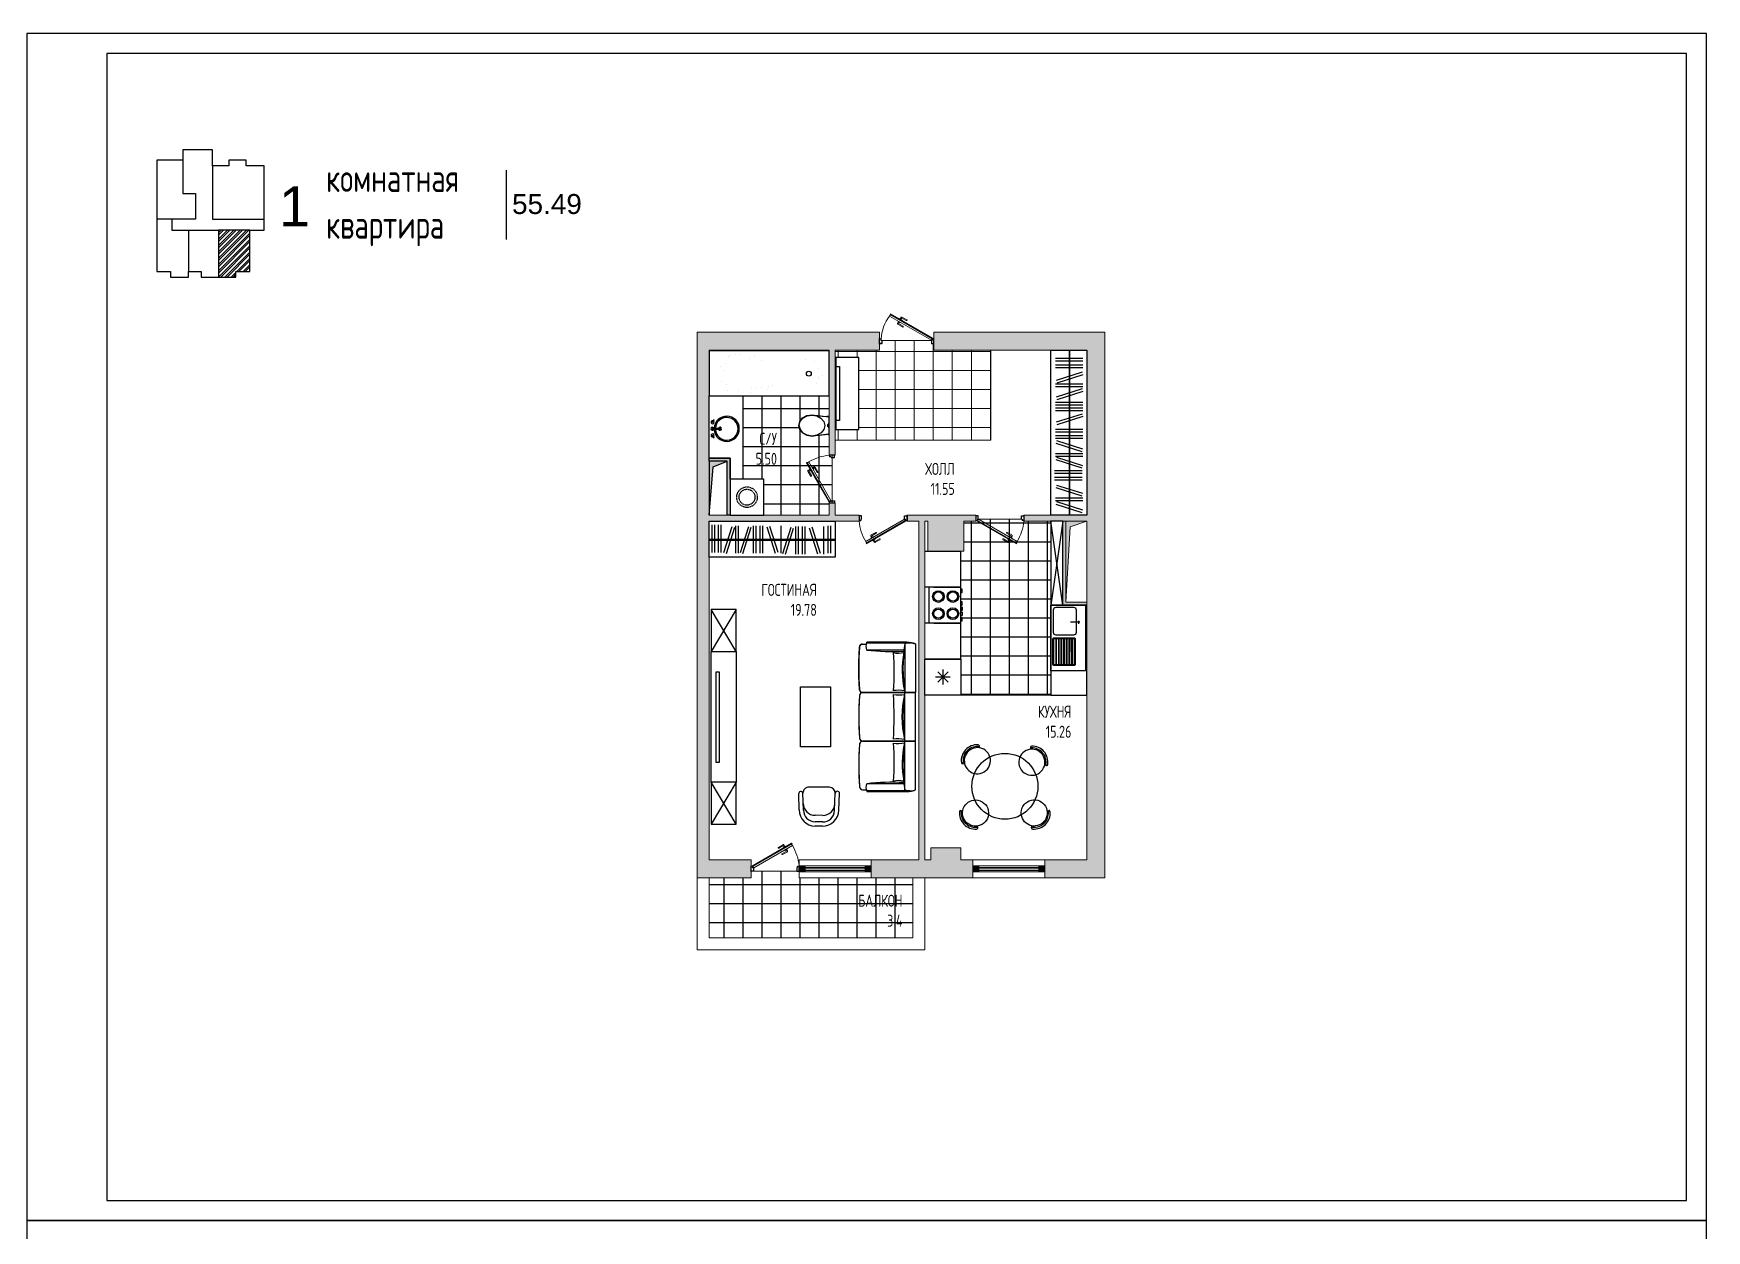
# Model space of a CAD drawing. Header units: millimetres. Extents: x -7516 to 14738, y -3327 to 3625.
# Drawn here: x 4862.6 to 5281.5, y 3325.3 to 3624.8 of the extents above; entities that cross this region are included whole.
import ezdxf

# ---------------------------------------------------------------- set-up
doc = ezdxf.new("R2010")
doc.units = ezdxf.units.MM
doc.header["$LTSCALE"] = 1.5
doc.linetypes.add('ACAD_ISO02W100', pattern=[15, 12, -3])
for name, color, linetype, lineweight in [('КАНАЛ', 38, 'Continuous', 30), ('новый план', 6, 'Continuous', 30), ('ОКОННЫЕ ПРОЕМЫ', 20, 'Continuous', 30), ('ОКОШКИ', 130, 'Continuous', 30), ('СТЕНЫ', 30, 'Continuous', 30)]:
    doc.layers.add(name, color=color, linetype=linetype, lineweight=lineweight)
for name, color, linetype in [('кафель', 9, 'Continuous'), ('МЕБЕЛЬ ОСНОВ', 7, 'Continuous'), ('Основные тонкие', 7, 'Continuous')]:
    doc.layers.add(name, color=color, linetype=linetype)
doc.styles.add('ARIAL', font='arial.ttf')
doc.styles.add('style1', font='txt.shx', dxfattribs={"width": 0.7, "height": 2.5})
doc.styles.add('СГЕНЕРИР_СТИЛЬ_1', font='txt.shx', dxfattribs={"width": 0.7})
pattern_1 = [(90, (-2808.3183, -1712.57), (-4.7625, 0), []), (180, (-2808.3183, -1712.57), (-3e-16, -4.7625), [])]

# ---------------------------------------------------------------- blocks, each defined once
blk = doc.blocks.new('дв.внутренние')
at = {"color": 7}
for p, q in [((3645.72, 2613.18), (3645.72, 2612.68)), ((3645.92, 2613.13), (3645.72, 2613.13)), ((3645.72, 2613.13), (3645.72, 2612.72)), ((3645.72, 2612.72), (3645.87, 2612.72)), ((3645.87, 2612.85), (3645.92, 2612.85)), ((3645.87, 2612.85), (3645.87, 2612.72)), ((3645.92, 2612.85), (3645.92, 2613.13)), ((3649.52, 2612.85), (3649.52, 2613.13)), ((3649.52, 2613.13), (3649.72, 2613.13)), ((3649.57, 2612.85), (3649.52, 2612.85)), ((3649.58, 2612.85), (3649.58, 2612.72)), ((3649.72, 2612.72), (3649.58, 2612.72)), ((3649.72, 2613.18), (3649.72, 2612.68)), ((3649.72, 2613.13), (3649.72, 2612.72))]:
    blk.add_line(p, q, dxfattribs=at)
at = {"color": 7, "lineweight": 9}
for p, q in [((3645.83, 2612.67), (3645.87, 2612.72)), ((3645.83, 2612.67), (3649.1, 2610.78)), ((3645.87, 2612.72), (3645.94, 2612.83)), ((3645.87, 2612.72), (3649.13, 2610.84)), ((3645.94, 2612.83), (3649.16, 2610.97)), ((3648.37, 2610.91), (3647.98, 2611.13)), ((3648.4, 2610.98), (3648.02, 2611.2)), ((3648.67, 2611.45), (3648.29, 2611.67)), ((3648.72, 2611.52), (3648.33, 2611.74)), ((3648.37, 2611.17), (3648.38, 2611.19)), ((3648.62, 2611.03), (3648.37, 2611.17)), ((3648.47, 2611.1), (3648.4, 2610.98)), ((3648.54, 2611.07), (3648.47, 2610.94)), ((3648.48, 2611.37), (3648.49, 2611.39)), ((3648.49, 2611.39), (3648.75, 2611.24)), ((3648.6, 2611.33), (3648.67, 2611.45)), ((3648.63, 2611.05), (3648.62, 2611.03)), ((3648.67, 2611.29), (3648.75, 2611.42)), ((3648.67, 2611.29), (3648.71, 2611.35)), ((3648.75, 2611.24), (3648.73, 2611.22)), ((3649.1, 2610.86), (3649.16, 2610.97)), ((3649.13, 2610.84), (3649.1, 2610.78))]:
    blk.add_line(p, q, dxfattribs=at)
at = {"color": 7}
blk.add_circle((3645.9, 2612.8), 0.0212, dxfattribs=at)
at = {"color": 7, "lineweight": 9}
blk.add_arc((3645.75, 2613.04), 3.99, 328.7313, 354.6558, dxfattribs=at)
for centre, major_axis, start_param, end_param in [((3648, 2611.17), (-0.0102, 0.0381), 5.497787, 8.63938), ((3648.31, 2611.7), (-0.0102, 0.0381), 5.497787, 8.63938), ((3648.4, 2610.97), (-0.0192, 0.0715), 2.356194, 3.926991), ((3648.68, 2611.45), (-0.0715, -0.0192), 2.356194, 3.926991)]:
    blk.add_ellipse(centre, major_axis=major_axis, ratio=1, start_param=start_param, end_param=end_param, dxfattribs=at)
blk = doc.blocks.new('двери наружные')
at = {"color": 0}
for p, q in [((3657.41, 2612.77), (3657.91, 2612.77)), ((3657.46, 2612.57), (3657.46, 2612.77)), ((3657.46, 2612.77), (3657.86, 2612.77)), ((3657.73, 2612.57), (3657.46, 2612.57)), ((3657.73, 2612.62), (3657.86, 2612.62)), ((3657.86, 2612.77), (3657.86, 2612.62)), ((3657.41, 2608.22), (3657.91, 2608.22)), ((3657.73, 2608.42), (3657.46, 2608.42)), ((3657.46, 2608.42), (3657.46, 2608.22)), ((3657.46, 2608.22), (3657.86, 2608.22)), ((3657.73, 2608.37), (3657.86, 2608.37)), ((3657.86, 2608.22), (3657.86, 2608.37))]:
    blk.add_line(p, q, dxfattribs=at)
at = {"color": 0, "lineweight": 9}
for p, q in [((3657.73, 2612.62), (3657.73, 2612.57)), ((3657.75, 2608.44), (3659.76, 2611.92)), ((3657.92, 2608.33), (3659.96, 2611.86)), ((3659.07, 2611.22), (3658.85, 2610.84)), ((3659.13, 2611.18), (3658.92, 2610.8)), ((3659.26, 2611.11), (3659.13, 2611.18)), ((3659.3, 2611.18), (3659.17, 2611.25)), ((3659.19, 2611), (3659.34, 2611.25)), ((3659.22, 2610.98), (3659.19, 2611)), ((3659.3, 2611.18), (3659.24, 2611.21)), ((3659.34, 2611.25), (3659.36, 2611.24)), ((3659.6, 2610.91), (3659.38, 2610.53)), ((3659.41, 2610.87), (3659.39, 2610.88)), ((3659.56, 2611.12), (3659.41, 2610.87)), ((3659.68, 2610.87), (3659.45, 2610.49)), ((3659.48, 2610.98), (3659.6, 2610.91)), ((3659.52, 2611.05), (3659.65, 2610.97)), ((3659.54, 2611.14), (3659.56, 2611.12)), ((3659.88, 2611.86), (3659.76, 2611.92)), ((3657.73, 2608.37), (3657.73, 2608.42)), ((3657.86, 2608.37), (3657.75, 2608.44)), ((3657.92, 2608.33), (3657.86, 2608.37))]:
    blk.add_line(p, q, dxfattribs=at)
at = {"color": 0, "lineweight": 0}
for p, q in [((3657.86, 2608.37), (3659.9, 2611.89)), ((3659.9, 2611.89), (3659.96, 2611.86))]:
    blk.add_line(p, q, dxfattribs=at)
at = {"color": 0}
blk.add_circle((3657.78, 2608.39), 0.0212, dxfattribs=at)
at = {"color": 0, "lineweight": 0}
blk.add_arc((3657.74, 2609.36), 3.26, 51.7107, 87.8927, dxfattribs=at)
at = {"color": 0, "lineweight": 9}
for centre, major_axis, start_param, end_param in [((3658.88, 2610.82), (-0.0381, -0.0102), 5.497787, 8.63938), ((3659.13, 2611.19), (0.0192, -0.0715), 2.356194, 3.926991), ((3659.61, 2610.91), (-0.0715, -0.0192), 2.356194, 3.926991), ((3659.42, 2610.51), (-0.0381, -0.0102), 5.497787, 8.63938)]:
    blk.add_ellipse(centre, major_axis=major_axis, ratio=1, start_param=start_param, end_param=end_param, dxfattribs=at)
blk = doc.blocks.new('рпр')
at = {"layer": 'МЕБЕЛЬ ОСНОВ', "color": 7}
for p, q in [((4888.2, 2984.98), (4888.06, 2984.13)), ((4888.27, 2984.94), (4888.13, 2984.13)), ((4888.37, 2986.87), (4888.15, 2984.66)), ((4888.24, 2985.04), (4888.2, 2984.98)), ((4888.41, 2986.97), (4888.22, 2985.01)), ((4888.65, 2985.63), (4888.27, 2984.94)), ((4888.28, 2985.08), (4888.46, 2986.92)), ((4888.36, 2986.84), (4888.37, 2986.92)), ((4888.37, 2986.92), (4888.41, 2986.97)), ((4888.41, 2986.97), (4888.4, 2986.81)), ((4888.41, 2986.97), (4889.54, 2986.97)), ((4888.41, 2986.97), (4889.54, 2986.97)), ((4888.46, 2986.92), (4888.41, 2986.97)), ((4889.22, 2986.08), (4888.65, 2985.63)), ((4889.88, 2986.24), (4889.22, 2986.08)), ((4889.54, 2986.97), (4890.22, 2986.97)), ((4889.6, 2986.82), (4889.54, 2986.97)), ((4890.16, 2986.82), (4889.6, 2986.82)), ((4889.7, 2986.77), (4889.87, 2986.77)), ((4889.79, 2986.7), (4889.7, 2986.77)), ((4889.87, 2986.77), (4889.73, 2986.77)), ((4889.73, 2986.77), (4890.06, 2986.77)), ((4889.96, 2986.7), (4889.79, 2986.7)), ((4890.55, 2986.07), (4889.88, 2986.24)), ((4890.06, 2986.77), (4889.96, 2986.7)), ((4890.22, 2986.97), (4890.16, 2986.82)), ((4890.22, 2986.97), (4891.33, 2986.97)), ((4891.11, 2985.61), (4890.55, 2986.07)), ((4891.48, 2984.92), (4891.11, 2985.61)), ((4891.33, 2986.97), (4891.28, 2986.92)), ((4891.28, 2986.92), (4891.47, 2985.08)), ((4891.33, 2986.97), (4891.37, 2986.92)), ((4891.37, 2986.57), (4891.33, 2986.97)), ((4891.37, 2986.92), (4891.4, 2986.62)), ((4891.4, 2986.62), (4891.37, 2986.57)), ((4891.37, 2986.57), (4891.37, 2986.57)), ((4891.61, 2984.11), (4891.48, 2984.92)), ((4891.55, 2984.95), (4891.51, 2985.03)), ((4891.68, 2984.11), (4891.55, 2984.95)), ((4888.06, 2984.13), (4888.19, 2983.29)), ((4888.13, 2984.13), (4888.26, 2983.32)), ((4888.19, 2983.29), (4888.58, 2982.57)), ((4888.26, 2983.32), (4888.63, 2982.63)), ((4888.58, 2982.57), (4889.17, 2982.09)), ((4888.63, 2982.63), (4889.19, 2982.17)), ((4889.19, 2982.17), (4889.86, 2982)), ((4889.86, 2982), (4890.53, 2982.16)), ((4890.53, 2982.16), (4891.09, 2982.61)), ((4890.55, 2982.08), (4891.14, 2982.55)), ((4891.09, 2982.61), (4891.48, 2983.3)), ((4891.14, 2982.55), (4891.54, 2983.26)), ((4891.48, 2983.3), (4891.61, 2984.11)), ((4891.54, 2983.26), (4891.68, 2984.11)), ((4889.17, 2982.09), (4889.86, 2981.92)), ((4889.86, 2981.92), (4890.55, 2982.08))]:
    blk.add_line(p, q, dxfattribs=at)
at = {"layer": 'МЕБЕЛЬ ОСНОВ', "color": 7, "ltscale": 1.5}
blk.add_lwpolyline([(4891.51, 2985.03), (4891.37, 2986.57)], dxfattribs=at)
blk = doc.blocks.new('ММ07 950х2490')
for p, q in [((-1222, 827), (-1220, 857)), ((-1220, 857), (-1205, 923)), ((-1214, 131), (-1214, 864)), ((-1214, 851), (-1214, 131)), ((-1205, 923), (-1196, 948)), ((-1196, 948), (-384, 948)), ((-1196, 948), (-384, 948)), ((-384, 948), (-384, 124)), ((-384, 124), (-384, 948)), ((426, 948), (-384, 948)), ((426, 948), (-384, 948)), ((-384, 948), (-384, 124)), ((-384, 124), (-384, 948)), ((1238, 948), (426, 948)), ((1238, 948), (426, 948)), ((426, 948), (426, 124)), ((426, 62), (426, 948)), ((426, 60), (426, 948)), ((426, 124), (426, 948)), ((1246, 923), (1238, 948)), ((1262, 857), (1246, 923)), ((1256, 131), (1256, 864)), ((1256, 851), (1256, 131)), ((1264, 827), (1262, 857)), ((-1224, 131), (-1222, 827)), ((-1224, 802), (-1224, 131)), ((-1196, 768), (-384, 768)), ((-1094, 753), (-1094, 131)), ((426, 768), (-384, 768)), ((1238, 768), (426, 768)), ((1136, 753), (1136, 131)), ((1266, 131), (1264, 827)), ((1266, 802), (1266, 131)), ((-1214, 131), (-1224, 131)), ((-1214, 131), (-1224, 131)), ((-1194, 124), (-1214, 131)), ((-1190, 42), (-1194, 124)), ((-1194, 62), (-1194, 124)), ((-1185, 33), (-1190, 42)), ((-1163, 15), (-1185, 33)), ((-1144, 12), (-1163, 15)), ((-884, 0), (-1144, 12)), ((-653, 0), (-884, 0)), ((-431, 12), (-653, 0)), ((-399, 26), (-431, 12)), ((-388, 42), (-399, 26)), ((-384, 62), (-388, 42)), ((-384, 124), (-384, 62)), ((-384, 62), (-384, 124)), ((-384, 124), (-384, 62)), ((-384, 62), (-384, 124)), ((-384, 62), (-380, 42)), ((-380, 42), (-369, 26)), ((-369, 26), (-338, 12)), ((-338, 12), (-115, 0)), ((-115, 0), (115, 0)), ((115, 0), (376, 12)), ((376, 12), (395, 15)), ((395, 15), (417, 33)), ((417, 33), (422, 42)), ((422, 42), (426, 60)), ((426, 124), (426, 62)), ((426, 62), (426, 124)), ((426, 62), (430, 42)), ((430, 42), (441, 26)), ((441, 26), (472, 12)), ((472, 12), (695, 0)), ((695, 0), (925, 0)), ((925, 0), (1186, 12)), ((1186, 12), (1205, 15)), ((1205, 15), (1227, 33)), ((1227, 33), (1232, 42)), ((1232, 42), (1236, 124)), ((1236, 124), (1256, 131)), ((1236, 62), (1236, 124)), ((1256, 131), (1266, 131)), ((1256, 131), (1266, 131))]:
    blk.add_line(p, q)
for centre, radius, start, end in [((-818, 799), 406, 158.5632, 179.5809), ((-982, 857), 233, 157.205, 202.718), ((860, 799), 406, 0.4193, 21.4364), ((1023, 857), 233, 337.2846, 22.7952), ((-789, 3321), 2586, 260.9423, 279.0128), ((-5041, 566), 3971, 353.706, 2.6744), ((-767, 2387), 1663, 260.0645, 282.2775), ((-1421, 657), 379, 347.7285, 14.0418), ((-734, -2911), 3502, 84.7961, 95.2043), ((144, 660), 567, 169.5898, 188.4269), ((21, 3321), 2586, 260.987, 279.0128), ((21, 2446), 1726, 257.4143, 282.5849), ((-913, 660), 567, 351.5741, 10.4095), ((21, -4516), 5106, 85.8125, 94.1879), ((954, 660), 567, 169.5897, 188.426), ((831, 3321), 2586, 260.9872, 279.0577), ((808, 2387), 1663, 257.7227, 279.9353), ((-103, 660), 567, 351.5743, 10.4103), ((775, -2911), 3502, 84.7959, 95.2043), ((1463, 657), 379, 165.9569, 192.2717), ((5082, 566), 3971, 177.3257, 186.294), ((-1154, 270), 152, 246.7807, 293.2228), ((-1144, 62), 50, 180.0001, 270.0116), ((-789, 4867), 4868, 265.8169, 274.1833), ((-434, 62), 50, 270.0001, 0.0001), ((-334, 62), 50, 180.0001, 270.0116), ((21, 4867), 4868, 265.817, 274.1833), ((376, 62), 50, 270.0001, 0.0116), ((476, 62), 50, 180.0001, 269.9886), ((831, 4867), 4868, 265.8171, 274.1833), ((1196, 270), 152, 246.7807, 293.2194), ((1186, 62), 50, 270.0001, 0.0116)]:
    blk.add_arc(centre, radius, start, end)
blk = doc.blocks.new('нгг')
for p, q in [((5062.88, 3638.96), (5064.08, 3638.96)), ((5060.18, 3636.26), (5060.06, 3633.46)), ((5060.88, 3636.34), (5060.78, 3633.46)), ((5062.84, 3637.16), (5064.11, 3637.16)), ((5062.88, 3638.26), (5064.08, 3638.26)), ((5066.07, 3636.34), (5066.18, 3633.46)), ((5066.78, 3636.26), (5066.89, 3633.63)), ((5061.78, 3632.46), (5065.18, 3632.46))]:
    blk.add_line(p, q)
for centre, radius, start, end in [((5062.88, 3636.26), 2.7, 90, 180), ((5064.08, 3636.26), 2.7, 0, 90), ((5062.84, 3635.16), 2, 90, 177.9546), ((5062.88, 3636.26), 2, 90, 177.9546), ((5064.08, 3636.26), 2, 2.0454, 90), ((5064.11, 3635.16), 2, 2.0454, 90), ((5060.42, 3633.47), 0.36, 180.9704, 359.4139), ((5061.78, 3633.46), 1, 180, 270), ((5065.18, 3633.46), 1, 270, 0), ((5066.53, 3633.58), 0.367, 198.1122, 8.28)]:
    blk.add_arc(centre, radius, start, end)

msp = doc.modelspace()

# ---------------------------------------------------------------- hatches: boundary and pattern name
at = {"layer": 'КАНАЛ', "ltscale": 1.5, "true_color": 0x939598}
h = msp.add_hatch(color=252, dxfattribs=at)
h.dxf.hatch_style = 1
h.paths.add_polyline_path([(5121.07, 3502.76), (5120.32, 3502.76), (5120.32, 3481.76), (5126.32, 3481.76), (5126.32, 3482.51), (5121.07, 3482.51)])
at = {"layer": 'КАНАЛ', "ltscale": 1.5, "true_color": 0x000000}
h = msp.add_hatch(color=18, dxfattribs=at)
h.dxf.hatch_style = 1
h.paths.add_polyline_path([(5126.32, 3502.76), (5121.07, 3502.76), (5121.07, 3482.51), (5122.16, 3501.33)])
at = {"layer": 'кафель', "lineweight": 0, "ltscale": 1.5, "true_color": 0x939598}
h = msp.add_hatch(dxfattribs=at)
h.set_pattern_fill('ANSI37', color=252, scale=1.5, angle=45)
h.set_pattern_definition(pattern_1)
h.paths.add_polyline_path([(5075.02, 3547.99), (5075.02, 3547.16), (5074.42, 3547.16), (5074.42, 3545.51), (5063.32, 3545.51), (5063.32, 3523.01), (5102.32, 3523.01), (5102.32, 3545.51), (5088.07, 3545.51), (5088.07, 3547.16), (5087.47, 3547.16), (5087.47, 3547.98)])
h.paths.add_polyline_path([(5069.24, 3525.68), (5063.54, 3525.68), (5063.54, 3543.68), (5069.24, 3543.68)], flags=16)
h.paths.add_polyline_path([(5064.39, 3541.49), (5064.39, 3527.98), (5063.54, 3527.98), (5063.54, 3541.49)], flags=0)
at = {"layer": 'МЕБЕЛЬ ОСНОВ', "ltscale": 1.5, "true_color": 0x636466}
h = msp.add_hatch(dxfattribs=at)
h.set_pattern_fill('ANSI32', color=251, scale=0.117607)
h.set_pattern_definition([(45, (-331.7204, 43.5722), (-0.79210748, 0.79210748), []), (45, (-331.1924, 43.5722), (-0.79210748, 0.79210748), [])])
h.paths.add_polyline_path([(4916.84, 3575.58), (4908.94, 3575.58), (4908.94, 3563.82), (4913.31, 3563.82), (4913.31, 3565.23), (4916.84, 3565.23)])
at = {"layer": 'МЕБЕЛЬ ОСНОВ', "ltscale": 1.5, "true_color": 0x939598}
h = msp.add_hatch(dxfattribs=at)
h.set_pattern_fill('ANSI37', color=252, scale=1.5, angle=45)
h.set_pattern_definition(pattern_1)
h.paths.add_polyline_path([(5054.24, 3526.66), (5054.49, 3527.7), (5055.2, 3528.59), (5056.26, 3529.18), (5057.53, 3529.4), (5058.79, 3529.2), (5058.91, 3529.13), (5061.22, 3528.92), (5061.29, 3528.98), (5061.82, 3528.92), (5061.82, 3534.11), (5040.22, 3534.11), (5040.22, 3513.26), (5045.47, 3513.26), (5045.47, 3504.26), (5061.82, 3504.26), (5061.82, 3507.26), (5062.57, 3507.26), (5062.57, 3519.26), (5061.82, 3519.26), (5061.82, 3524.43), (5061.75, 3524.43), (5061.75, 3524.43), (5061.65, 3524.42), (5058.36, 3524.09), (5057.57, 3523.96), (5056.3, 3524.16), (5055.23, 3524.74), (5054.5, 3525.62)])
h = msp.add_hatch(color=252, dxfattribs=at)
h.dxf.hatch_style = 1
h.paths.add_polyline_path([(5037.07, 3518.51), (5031.82, 3518.51), (5031.82, 3517.76), (5036.32, 3517.76), (5036.32, 3504.26), (5037.07, 3504.26)])
at = {"layer": 'МЕБЕЛЬ ОСНОВ', "ltscale": 1.5, "true_color": 0x6b6d70}
h = msp.add_hatch(color=251, dxfattribs=at)
h.dxf.hatch_style = 1
h.paths.add_polyline_path([(5036.32, 3517.76), (5031.82, 3517.76), (5031.82, 3504.26), (5032.78, 3516.32)])
at = {"layer": 'МЕБЕЛЬ ОСНОВ', "ltscale": 1.5, "true_color": 0x939598}
h = msp.add_hatch(dxfattribs=at)
h.set_pattern_fill('ANSI37', color=252, scale=1.5, angle=45)
h.set_pattern_definition(pattern_1)
h.paths.add_polyline_path([(5117.32, 3502.76), (5110.57, 3502.76), (5110.57, 3502.91), (5110.13, 3502.91), (5110.13, 3503.29), (5098.57, 3503.29), (5098.57, 3502.76), (5095.57, 3502.76), (5095.57, 3495.26), (5094.82, 3495.26), (5094.82, 3485.73), (5095.15, 3485.73), (5095.15, 3484.88), (5094.82, 3484.88), (5094.82, 3482.58), (5095.15, 3482.58), (5095.15, 3481.73), (5094.82, 3481.73), (5094.82, 3481.28), (5095.15, 3481.28), (5095.15, 3480.43), (5094.82, 3480.43), (5094.82, 3479.97), (5095.15, 3479.97), (5095.15, 3479.12), (5094.82, 3479.12), (5094.82, 3478.67), (5095.15, 3478.67), (5095.15, 3477.82), (5094.82, 3477.82), (5094.82, 3468.26), (5094.82, 3459.26), (5117.32, 3459.26), (5117.32, 3481.76)])
h = msp.add_hatch(dxfattribs=at)
h.set_pattern_fill('ANSI37', color=252, scale=1.5, angle=45)
h.set_pattern_definition(pattern_1)
h.paths.add_polyline_path([(5042.32, 3415.16), (5042.32, 3413.51), (5031.82, 3413.51), (5031.82, 3398.52), (5082.82, 3398.52), (5082.82, 3413.51), (5054.32, 3413.51), (5054.32, 3415.16)])
at = {"layer": 'МЕБЕЛЬ ОСНОВ', "ltscale": 1.5, "true_color": 0x636466}
h = msp.add_hatch(color=251, dxfattribs=at)
h.dxf.hatch_style = 1
h.paths.add_polyline_path([(5055.82, 3416.51), (5054.32, 3416.51), (5054.32, 3415.01), (5055.82, 3415.01)])
h = msp.add_hatch(color=251, dxfattribs=at)
h.dxf.hatch_style = 1
h.paths.add_polyline_path([(5072.32, 3416.51), (5070.82, 3416.51), (5070.82, 3415.01), (5072.32, 3415.01)])
h = msp.add_hatch(color=251, dxfattribs=at)
h.dxf.hatch_style = 1
h.paths.add_polyline_path([(5099.32, 3416.51), (5097.82, 3416.51), (5097.82, 3415.01), (5099.32, 3415.01)])
h = msp.add_hatch(color=251, dxfattribs=at)
h.dxf.hatch_style = 1
h.paths.add_polyline_path([(5115.82, 3416.51), (5114.32, 3416.51), (5114.32, 3415.01), (5115.82, 3415.01)])
at = {"layer": 'ОКОННЫЕ ПРОЕМЫ', "lineweight": 20, "ltscale": 1.5, "true_color": 0x939598}
h = msp.add_hatch(color=252, dxfattribs=at)
h.dxf.hatch_style = 1
h.paths.add_polyline_path([(5130.82, 3550.01), (5088.07, 3550.01), (5088.07, 3545.51), (5126.32, 3545.51), (5126.32, 3504.26), (5110.57, 3504.26), (5110.57, 3504.11), (5110.57, 3502.76), (5126.32, 3502.76), (5126.32, 3418.01), (5115.82, 3418.01), (5115.82, 3413.51), (5130.82, 3413.51)])
h.paths.add_polyline_path([(5094.82, 3421.01), (5087.32, 3421.01), (5087.32, 3418.01), (5085.82, 3418.01), (5085.82, 3502.76), (5086.57, 3502.76), (5086.57, 3495.26), (5095.57, 3495.26), (5095.57, 3502.76), (5098.57, 3502.76), (5098.57, 3504.26), (5081.32, 3504.26), (5081.32, 3502.76), (5084.32, 3502.76), (5084.32, 3418.01), (5072.32, 3418.01), (5072.32, 3413.51), (5097.82, 3413.51), (5097.82, 3418.01), (5094.82, 3418.01)])
h.paths.add_polyline_path([(5042.32, 3418.01), (5031.82, 3418.01), (5031.82, 3502.76), (5069.32, 3502.76), (5069.32, 3504.26), (5063.32, 3504.26), (5063.32, 3507.26), (5061.82, 3507.26), (5061.82, 3504.26), (5031.82, 3504.26), (5031.82, 3545.51), (5061.82, 3545.51), (5061.82, 3519.26), (5063.32, 3519.26), (5063.32, 3545.51), (5074.42, 3545.51), (5074.42, 3550.01), (5028.82, 3550.01), (5028.82, 3413.51), (5031.82, 3413.51), (5042.32, 3413.51)])

# ---------------------------------------------------------------- linework, layer by layer
for p, q in [((5125.33, 3543.46), (5118.48, 3543.46)), ((5121.92, 3545.51), (5121.92, 3504.26)), ((5122.12, 3504.26), (5122.12, 3545.51)), ((5125.33, 3542.79), (5118.48, 3542.79)), ((5125.33, 3541.82), (5118.48, 3541.82)), ((5125.33, 3541.16), (5118.48, 3541.16)), ((5125.17, 3540), (5118.64, 3537.92)), ((5125.37, 3539.37), (5118.84, 3537.28)), ((5125.33, 3537.02), (5118.48, 3537.02)), ((5125.33, 3536.36), (5118.48, 3536.36)), ((5125.17, 3535.86), (5118.64, 3533.78)), ((5125.37, 3535.23), (5118.84, 3533.14)), ((5125.33, 3532.46), (5118.48, 3532.46)), ((5125.33, 3531.8), (5118.48, 3531.8)), ((5125.33, 3531.04), (5118.48, 3531.04)), ((5125.33, 3530.38), (5118.48, 3530.38)), ((5125.17, 3529.57), (5118.64, 3527.49)), ((5125.37, 3528.94), (5118.84, 3526.86)), ((5125.33, 3525.72), (5118.48, 3525.72)), ((5125.33, 3525.06), (5118.48, 3525.06)), ((5125.33, 3524.09), (5118.48, 3524.09)), ((5125.33, 3523.42), (5118.48, 3523.42)), ((5125.37, 3520.77), (5118.84, 3522.86)), ((5125.33, 3519.64), (5118.48, 3519.64)), ((5125.33, 3518.98), (5118.48, 3518.98)), ((5125.17, 3520.14), (5118.64, 3522.22)), ((5125.37, 3516.63), (5118.84, 3518.72)), ((5125.14, 3515.35), (5118.29, 3515.35)), ((5125.14, 3514.68), (5118.29, 3514.68)), ((5125.17, 3516), (5118.64, 3518.08)), ((5125.14, 3513.71), (5118.29, 3513.71)), ((5125.14, 3513.05), (5118.29, 3513.05)), ((5125.17, 3509), (5118.64, 3511.09)), ((5125.37, 3509.64), (5118.84, 3511.72)), ((5125.33, 3508.51), (5118.48, 3508.51)), ((5125.33, 3507.84), (5118.48, 3507.84)), ((5125.17, 3504.87), (5118.64, 3506.95)), ((5125.37, 3505.5), (5118.84, 3507.58)), ((5032.53, 3494.95), (5032.53, 3501.8)), ((5033.19, 3494.95), (5033.19, 3501.8)), ((5034.17, 3494.95), (5034.17, 3501.8)), ((5034.83, 3494.95), (5034.83, 3501.8)), ((5038.46, 3494.75), (5038.46, 3501.61)), ((5039.12, 3494.75), (5039.12, 3501.61)), ((5042.91, 3494.75), (5042.91, 3501.61)), ((5043.57, 3494.75), (5043.57, 3501.61)), ((5044.54, 3494.75), (5044.54, 3501.61)), ((5045.21, 3494.75), (5045.21, 3501.61)), ((5049.86, 3494.75), (5049.86, 3501.61)), ((5061.63, 3494.75), (5061.63, 3501.61)), ((5062.29, 3494.75), (5062.29, 3501.61)), ((5063.32, 3498.16), (5031.82, 3498.16)), ((5031.82, 3497.97), (5063.32, 3497.97)), ((5035.48, 3494.91), (5037.57, 3501.44)), ((5036.12, 3494.71), (5038.2, 3501.24)), ((5039.62, 3494.91), (5041.7, 3501.44)), ((5040.25, 3494.71), (5042.34, 3501.24)), ((5048.42, 3494.71), (5046.34, 3501.24)), ((5049.05, 3494.91), (5046.97, 3501.44)), ((5050.23, 3494.7), (5052.32, 3501.23)), ((5050.87, 3494.5), (5052.95, 3501.03)), ((5053.52, 3494.54), (5053.52, 3501.4)), ((5054.18, 3494.54), (5054.18, 3501.4)), ((5055.15, 3494.54), (5055.15, 3501.4)), ((5055.82, 3494.54), (5055.82, 3501.4)), ((5059.03, 3494.5), (5056.95, 3501.03)), ((5059.67, 3494.7), (5057.58, 3501.23)), ((5060.47, 3494.54), (5060.47, 3501.4)), ((5092.17, 3463.76), (5088.47, 3463.76)), ((5091.63, 3462.45), (5089.01, 3465.07)), ((5089.01, 3462.45), (5091.63, 3465.07)), ((5090.32, 3465.61), (5090.32, 3461.91)), ((5098.92, 3446.38), (5098.88, 3446.02)), ((5099.41, 3446.63), (5099.33, 3446.05)), ((5112.22, 3446.23), (5112.26, 3445.72)), ((5112.68, 3446.03), (5112.71, 3445.73)), ((5095.21, 3442.06), (5095.72, 3442.15)), ((5095.36, 3442.54), (5095.66, 3442.6)), ((5116.34, 3441.58), (5115.76, 3441.72)), ((5116.13, 3442.09), (5115.78, 3442.17)), ((5094.73, 3430.4), (5095.23, 3430.32)), ((5116.98, 3430.33), (5116.4, 3430.24)), ((5094.89, 3429.93), (5095.19, 3429.87)), ((5098.53, 3426.16), (5098.48, 3426.52)), ((5099.02, 3425.92), (5098.94, 3426.5)), ((5112.52, 3426), (5112.6, 3426.51)), ((5113, 3426.17), (5113.05, 3426.46)), ((5116.73, 3429.84), (5116.38, 3429.78))]:
    msp.add_line(p, q)
at = {"ltscale": 0.6}
for p, q in [((5124.56, 3477.45), (5122.27, 3477.45)), ((5124.25, 3477.83), (5124.25, 3477.08))]:
    msp.add_line(p, q, dxfattribs=at)
at = {"color": 252, "lineweight": 0, "true_color": 0x939598}
for p, q in [((5054.32, 3416.51), (5072.32, 3416.51)), ((5054.32, 3415.01), (5072.32, 3415.01)), ((5055.82, 3416.14), (5070.82, 3416.14)), ((5055.82, 3415.76), (5070.82, 3415.76)), ((5055.82, 3415.39), (5070.82, 3415.39)), ((5097.82, 3416.51), (5115.82, 3416.51)), ((5097.82, 3415.01), (5115.82, 3415.01)), ((5099.32, 3416.14), (5114.32, 3416.14)), ((5099.32, 3415.76), (5114.32, 3415.76)), ((5099.32, 3415.39), (5114.32, 3415.39))]:
    msp.add_line(p, q, dxfattribs=at)
at = {"color": 18, "true_color": 0x000000}
for points in [[(4860.98, 3327.78), (5281.48, 3327.78), (5281.48, 3624.78), (4860.98, 3624.78)], [(4860.98, 3030.78), (5281.48, 3030.78), (5281.48, 3327.78), (4860.98, 3327.78)]]:
    msp.add_lwpolyline(points, close=True, dxfattribs=at)
for points in [[(5126.32, 3545.51), (5126.32, 3504.26), (5117.32, 3504.26), (5117.32, 3545.51)], [(5063.32, 3493.76), (5031.82, 3493.76), (5031.82, 3502.76), (5063.32, 3502.76)], [(5095.15, 3481.28), (5095.15, 3480.43), (5094.82, 3480.43), (5095.15, 3480.43), (5095.15, 3481.28), (5094.82, 3481.28)], [(5126.02, 3481.76), (5126.02, 3465.3), (5117.32, 3465.3), (5117.32, 3481.76)], [(5117.32, 3459.26), (5126.32, 3459.26), (5126.32, 3481.76), (5117.32, 3481.76)], [(5094.82, 3468.26), (5094.82, 3459.26), (5085.82, 3459.26), (5085.82, 3468.26)]]:
    msp.add_lwpolyline(points, close=True)
for points in [[(5094.82, 3484.88), (5095.15, 3484.88), (5095.15, 3485.73), (5094.82, 3485.73)], [(5094.82, 3481.73), (5095.15, 3481.73), (5095.15, 3482.58), (5094.82, 3482.58)], [(5088.08, 3477.26), (5094.82, 3477.26), (5086.76, 3477.26)], [(5094.82, 3479.97), (5095.15, 3479.97), (5095.15, 3479.12), (5094.82, 3479.12)], [(5094.82, 3477.82), (5095.15, 3477.82), (5095.15, 3478.67), (5094.82, 3478.67)]]:
    msp.add_lwpolyline(points)
for points in [[(5123.1, 3481.13), (5118.58, 3481.13, 0.414214), (5117.93, 3480.48), (5117.93, 3474.98, 0.414214), (5118.58, 3474.33), (5123.1, 3474.33, 0.414214), (5123.75, 3474.98)], [(5123.75, 3474.98), (5123.75, 3480.48, 0.414214), (5123.1, 3481.13)], [(5118.99, 3473.41, -0.341936), (5119.21, 3473.12), (5119.21, 3470.1), (5119.21, 3467.09, -0.341936), (5118.99, 3466.8, -0.341936), (5118.76, 3467.09), (5118.76, 3470.1)], [(5118.76, 3470.1), (5118.76, 3473.12, -0.341936), (5118.99, 3473.41)], [(5120.31, 3473.41, -0.341936), (5120.53, 3473.12), (5120.53, 3470.1), (5120.53, 3467.09, -0.341936), (5120.31, 3466.8, -0.341936), (5120.08, 3467.09), (5120.08, 3470.1)], [(5120.08, 3470.1), (5120.08, 3473.12, -0.341936), (5120.31, 3473.41)], [(5122.51, 3470.1), (5122.51, 3467.09, -0.341936), (5122.29, 3466.8, -0.341936), (5122.06, 3467.09), (5122.06, 3470.1), (5122.06, 3473.12, -0.341936), (5122.29, 3473.41)], [(5122.51, 3470.1), (5122.51, 3473.12, 0.341936), (5122.29, 3473.41)], [(5102.22, 3442.77, 2.852439), (5099.62, 3439.61, 0.350569), (5102.22, 3442.77)], [(5112.2, 3439.19, 2.852439), (5109.33, 3442.1, 0.350569), (5112.2, 3439.19)], [(5101.75, 3429.84, -2.852439), (5099.08, 3432.94, -0.350569), (5101.75, 3429.84)], [(5113.03, 3433.03, -2.852439), (5109.95, 3430.34, -0.350569), (5113.03, 3433.03)]]:
    msp.add_lwpolyline(points, format="xyb")
for points in [[(5123.12, 3473.6, -0.414214), (5123.42, 3473.3), (5123.42, 3466.91, -0.414214), (5123.12, 3466.61), (5118.16, 3466.61, -0.414214), (5117.86, 3466.91), (5117.86, 3473.3, -0.414214), (5118.16, 3473.6)], [(5118.55, 3467.09, -0.341936), (5118.33, 3466.8, -0.341936), (5118.1, 3467.09), (5118.1, 3470.1), (5118.1, 3473.12, -0.341936), (5118.33, 3473.41, -0.341936), (5118.55, 3473.12), (5118.55, 3470.1)], [(5119.87, 3467.09, -0.341936), (5119.65, 3466.8, -0.341936), (5119.42, 3467.09), (5119.42, 3470.1), (5119.42, 3473.12, -0.341936), (5119.65, 3473.41, -0.341936), (5119.87, 3473.12), (5119.87, 3470.1)], [(5121.19, 3467.09, -0.341936), (5120.97, 3466.8, -0.341936), (5120.74, 3467.09), (5120.74, 3470.1), (5120.74, 3473.12, -0.341936), (5120.97, 3473.41, -0.341936), (5121.19, 3473.12), (5121.19, 3470.1)], [(5121.63, 3473.41, -0.341936), (5121.85, 3473.12), (5121.85, 3470.1), (5121.85, 3467.09, -0.341936), (5121.63, 3466.8, -0.341936), (5121.4, 3467.09), (5121.4, 3470.1), (5121.4, 3473.12, -0.341936)], [(5123.17, 3467.09, -0.341936), (5122.95, 3466.8, -0.341936), (5122.73, 3467.09), (5122.73, 3470.1), (5122.73, 3473.12, -0.341936), (5122.95, 3473.41, -0.341936), (5123.17, 3473.12), (5123.17, 3470.1)]]:
    msp.add_lwpolyline(points, format="xyb", close=True)
at = {"color": 252, "lineweight": 0, "true_color": 0x939598}
for points in [[(5055.82, 3415.01), (5054.32, 3415.01), (5054.32, 3416.51), (5055.82, 3416.51)], [(5072.32, 3415.01), (5070.82, 3415.01), (5070.82, 3416.51), (5072.32, 3416.51)], [(5099.32, 3415.01), (5097.82, 3415.01), (5097.82, 3416.51), (5099.32, 3416.51)], [(5115.82, 3415.01), (5114.32, 3415.01), (5114.32, 3416.51), (5115.82, 3416.51)]]:
    msp.add_lwpolyline(points, close=True, dxfattribs=at)
for centre, radius in [((5089.18, 3483.91), 1.46), ((5089.18, 3483.91), 1.16), ((5092.81, 3483.91), 1.46), ((5092.81, 3483.91), 1.16), ((5089.18, 3479.62), 1.46), ((5089.18, 3479.62), 1.16), ((5092.81, 3479.62), 1.46), ((5092.81, 3479.62), 1.16), ((5105.84, 3436.42), 8.25)]:
    msp.add_circle(centre, radius)
for centre, radius, start, end in [((5098.92, 3442.8), 4.02, 87.4263, 186.8806), ((5098.92, 3442.8), 3.57, 87.247, 187.0599), ((5099.11, 3446.67), 0.3, 267.247, 352.8053), ((5098.95, 3446.23), 0.613, 41.2726, 75.0976), ((5112.51, 3446.18), 0.3, 90.9501, 171.0472), ((5112.5, 3446.33), 0.3, 200.095, 271.1294), ((5112.58, 3442.46), 4.02, 351.4959, 90.9501), ((5112.58, 3442.46), 3.57, 351.3166, 91.1294), ((5095.23, 3442.36), 0.3, 186.8806, 266.9777), ((5095.08, 3442.33), 0.3, 296.0254, 7.0599), ((5116.41, 3441.88), 0.3, 171.3166, 256.8749), ((5115.98, 3442.08), 0.613, 305.3422, 339.1672), ((5094.75, 3430.1), 0.3, 94.2503, 174.3474), ((5094.6, 3430.13), 0.3, 354.1681, 65.2026), ((5117.02, 3430.03), 0.3, 98.8564, 184.4147), ((5116.59, 3429.86), 0.613, 16.5641, 50.3891), ((5098.46, 3429.74), 4.02, 174.3474, 273.8017), ((5098.46, 3429.74), 3.57, 174.1681, 273.981), ((5098.73, 3425.87), 0.3, 8.4227, 93.981), ((5112.8, 3425.88), 0.3, 84.6018, 155.6363), ((5113.16, 3429.74), 4.02, 264.7811, 4.2354), ((5113.16, 3429.74), 3.57, 264.6018, 4.4147), ((5098.55, 3426.31), 0.613, 286.1304, 319.9554), ((5112.82, 3426.03), 0.3, 184.684, 264.7811)]:
    msp.add_arc(centre, radius, start, end)
at = {"layer": 'КАНАЛ', "color": 252, "lineweight": 20, "ltscale": 1.5, "true_color": 0x939598}
msp.add_lwpolyline([(5121.07, 3502.76), (5120.32, 3502.76), (5120.32, 3481.76), (5126.32, 3481.76), (5126.32, 3482.51), (5121.07, 3482.51), (5121.07, 3502.76)], dxfattribs=at)
at = {"layer": 'КАНАЛ', "color": 18, "lineweight": 20, "ltscale": 1.5, "true_color": 0x000000}
msp.add_lwpolyline([(5126.32, 3502.76), (5121.07, 3502.76), (5121.07, 3482.51), (5122.16, 3501.33), (5126.32, 3502.76)], dxfattribs=at)
at = {"layer": 'кафель', "color": 252, "lineweight": 0, "ltscale": 1.5, "true_color": 0x939598}
for points in [[(5087.47, 3547.98), (5075.02, 3547.99), (5075.02, 3547.16), (5074.42, 3547.16), (5074.42, 3545.51), (5063.32, 3545.51), (5063.32, 3523.01), (5102.32, 3523.01), (5102.32, 3545.51), (5088.07, 3545.51), (5088.07, 3547.16), (5087.47, 3547.16), (5087.47, 3547.98)], [(5109.97, 3503.29), (5099.17, 3503.29), (5099.02, 3503.29), (5099.02, 3502.91), (5098.57, 3502.91), (5098.57, 3502.76), (5095.57, 3502.76), (5095.57, 3495.26), (5085.82, 3495.26), (5085.82, 3459.26), (5126.32, 3459.26), (5126.32, 3481.76), (5120.32, 3481.76), (5120.32, 3502.76), (5110.57, 3502.76), (5110.57, 3502.91), (5110.13, 3502.91), (5110.13, 3503.29), (5109.97, 3503.29)]]:
    msp.add_lwpolyline(points, dxfattribs=at)
at = {"layer": 'кафель', "color": 252, "lineweight": 20, "ltscale": 1.5, "true_color": 0x939598}
for points in [[(5062.57, 3507.26), (5062.57, 3519.26), (5061.82, 3519.26), (5061.82, 3545.51), (5031.82, 3545.51), (5031.82, 3504.26), (5061.82, 3504.26), (5061.82, 3507.26), (5062.57, 3507.26)], [(5031.82, 3413.51), (5031.82, 3398.52), (5082.82, 3398.52), (5082.82, 3413.51), (5054.32, 3413.51), (5054.32, 3415.16), (5042.32, 3415.16), (5042.32, 3413.51), (5031.82, 3413.51)]]:
    msp.add_lwpolyline(points, dxfattribs=at)
at = {"layer": 'МЕБЕЛЬ ОСНОВ', "ltscale": 1.5}
for points in [[(4893.49, 3593.1), (4893.49, 3565.23), (4896.96, 3565.23), (4896.96, 3563.82), (4901.43, 3563.82), (4901.43, 3565.23), (4904.61, 3565.23), (4904.61, 3563.82), (4913.31, 3563.82), (4913.31, 3565.23), (4916.84, 3565.23), (4916.84, 3575.58), (4920.37, 3575.58), (4920.37, 3591.69), (4915.9, 3591.69), (4915.9, 3593.1), (4911.55, 3593.1), (4911.55, 3591.69), (4907.43, 3591.69), (4907.43, 3595.69), (4900.02, 3595.69), (4900.02, 3593.1), (4893.49, 3593.1)], [(4900.02, 3593.1), (4900.02, 3584.75), (4903.2, 3584.75), (4903.2, 3578.28), (4893.49, 3578.28)], [(4907.43, 3591.69), (4907.43, 3578.28), (4920.37, 3578.28)], [(4980.99, 3590.62), (4980.99, 3573.27)], [(4897.29, 3578.28), (4897.29, 3575.58), (4901.43, 3575.58), (4901.43, 3565.23)], [(4901.43, 3575.58), (4908.94, 3575.58), (4908.94, 3563.82)], [(4916.84, 3575.58), (4908.96, 3575.58)], [(5120.32, 3502.76), (5117.32, 3481.76)], [(5120.32, 3481.76), (5117.32, 3502.76)], [(5085.82, 3495.26), (5094.82, 3495.26)], [(5094.82, 3468.26), (5094.82, 3495.26)], [(5086.76, 3486.26), (5085.82, 3486.26)], [(5088.08, 3486.26), (5094.82, 3486.26), (5086.76, 3486.26), (5086.76, 3477.26), (5085.82, 3477.26)], [(5038.6, 3470.15), (5032.3, 3480.65)], [(5038.6, 3480.65), (5032.3, 3470.15)], [(5036.94, 3470.15), (5038.6, 3470.15), (5038.6, 3480.65), (5032.3, 3480.65), (5032.3, 3470.15), (5036.94, 3470.15)], [(5094.82, 3468.26), (5085.82, 3468.26)], [(5034.41, 3464.96), (5033.51, 3464.96), (5033.51, 3442.46), (5034.41, 3442.46), (5034.41, 3464.96)], [(5038.6, 3426.93), (5032.3, 3437.43)], [(5036.94, 3426.93), (5038.6, 3426.93), (5038.6, 3437.43), (5032.3, 3437.43), (5032.3, 3426.93), (5036.94, 3426.93)], [(5038.6, 3437.43), (5032.3, 3426.93)]]:
    msp.add_lwpolyline(points, dxfattribs=at)
for points in [[(5061.83, 3545.36), (5031.83, 3545.36), (5031.83, 3534.11), (5061.83, 3534.11)], [(5063.54, 3525.68), (5069.24, 3525.68), (5069.24, 3543.68), (5063.54, 3543.68)], [(5063.54, 3527.98), (5063.54, 3541.49), (5064.39, 3541.49), (5064.39, 3527.98)], [(5037.07, 3504.26), (5045.47, 3504.26), (5045.47, 3513.26), (5037.07, 3513.26)], [(5117.32, 3481.76), (5120.32, 3481.76), (5120.32, 3502.76), (5117.32, 3502.76)], [(5038.6, 3437.43), (5032.3, 3437.43), (5032.3, 3470.15), (5038.6, 3470.15)]]:
    msp.add_lwpolyline(points, close=True, dxfattribs=at)
at = {"layer": 'МЕБЕЛЬ ОСНОВ', "ltscale": 600, "const_width": 0.00159}
for points in [[(5060.13, 3539.7), (5060.09, 3540.2), (5059.92, 3541.17), (5059.69, 3541.94), (5059.4, 3542.53), (5059.04, 3542.97), (5058.64, 3543.27), (5058.22, 3543.48), (5057.79, 3543.64), (5057.34, 3543.76), (5056.87, 3543.84), (5056.37, 3543.89), (5055.85, 3543.92), (5055.29, 3543.92), (5054.7, 3543.9), (5054.08, 3543.86), (5053.42, 3543.8), (5052.73, 3543.73), (5052.01, 3543.66), (5051.26, 3543.59), (5050.49, 3543.53), (5049.7, 3543.49), (5048.89, 3543.48), (5048.06, 3543.49), (5047.23, 3543.55), (5046.38, 3543.63), (5045.54, 3543.74), (5044.72, 3543.87), (5043.92, 3544), (5043.15, 3544.14), (5042.43, 3544.27), (5041.76, 3544.39), (5041.13, 3544.48), (5039.6, 3544.53), (5039.09, 3544.56), (5038.6, 3544.56), (5038.13, 3544.52), (5037.67, 3544.43), (5037.22, 3544.28), (5036.77, 3544.07), (5036.31, 3543.8), (5035.85, 3543.42), (5035.4, 3542.9), (5035.01, 3542.22), (5034.68, 3541.35), (5034.43, 3540.27), (5034.36, 3539.6), (5034.43, 3539.02), (5034.68, 3537.94), (5035.01, 3537.08), (5035.4, 3536.4), (5035.85, 3535.88), (5036.31, 3535.5), (5036.77, 3535.22), (5037.22, 3535.02), (5037.67, 3534.87), (5038.13, 3534.78), (5038.6, 3534.73), (5039.09, 3534.73), (5039.6, 3534.77), (5041.14, 3534.86), (5041.76, 3534.95), (5042.43, 3535.07), (5043.15, 3535.2), (5043.92, 3535.33), (5044.72, 3535.47), (5045.54, 3535.59), (5046.38, 3535.7), (5047.23, 3535.79), (5048.06, 3535.84), (5048.89, 3535.86), (5049.7, 3535.85), (5050.49, 3535.81), (5051.26, 3535.75), (5052.01, 3535.68), (5052.73, 3535.61), (5053.42, 3535.54), (5054.08, 3535.48), (5054.7, 3535.44), (5055.29, 3535.42), (5055.85, 3535.42), (5056.37, 3535.44), (5056.87, 3535.5), (5057.34, 3535.58), (5057.79, 3535.7), (5058.22, 3535.86), (5058.64, 3536.06), (5059.04, 3536.37), (5059.4, 3536.81), (5059.69, 3537.4), (5059.92, 3538.16), (5060.09, 3539.14)], [(5059.34, 3539.64), (5059.3, 3540.1), (5059.15, 3540.99), (5058.95, 3541.65), (5058.73, 3542.09), (5058.48, 3542.39), (5058.22, 3542.6), (5057.9, 3542.75), (5057.55, 3542.88), (5057.17, 3542.98), (5056.76, 3543.05), (5056.31, 3543.1), (5055.83, 3543.13), (5055.3, 3543.13), (5054.74, 3543.1), (5054.14, 3543.06), (5053.5, 3543.01), (5052.81, 3542.94), (5052.08, 3542.87), (5051.33, 3542.8), (5050.54, 3542.74), (5049.72, 3542.7), (5048.89, 3542.68), (5048.03, 3542.7), (5047.16, 3542.76), (5046.29, 3542.85), (5045.43, 3542.96), (5044.59, 3543.09), (5043.78, 3543.22), (5043.01, 3543.36), (5042.29, 3543.49), (5041.63, 3543.6), (5041.06, 3543.69), (5039.56, 3543.74), (5039.07, 3543.77), (5038.64, 3543.77), (5038.25, 3543.73), (5037.88, 3543.66), (5037.51, 3543.54), (5037.14, 3543.37), (5036.77, 3543.15), (5036.4, 3542.85), (5036.06, 3542.44), (5035.73, 3541.88), (5035.44, 3541.12), (5035.21, 3540.14), (5035.15, 3539.6), (5035.21, 3539.16), (5035.44, 3538.18), (5035.73, 3537.42), (5036.06, 3536.86), (5036.4, 3536.45), (5036.77, 3536.15), (5037.14, 3535.93), (5037.51, 3535.76), (5037.88, 3535.64), (5038.25, 3535.56), (5038.64, 3535.53), (5039.07, 3535.53), (5039.55, 3535.56), (5041.05, 3535.65), (5041.63, 3535.74), (5042.29, 3535.85), (5043.01, 3535.98), (5043.78, 3536.12), (5044.59, 3536.25), (5045.43, 3536.38), (5046.29, 3536.49), (5047.16, 3536.58), (5048.03, 3536.64), (5048.89, 3536.65), (5049.72, 3536.64), (5050.54, 3536.6), (5051.33, 3536.54), (5052.08, 3536.47), (5052.81, 3536.4), (5053.5, 3536.33), (5054.14, 3536.27), (5054.74, 3536.23), (5055.3, 3536.21), (5055.83, 3536.21), (5056.31, 3536.24), (5056.76, 3536.28), (5057.17, 3536.36), (5057.55, 3536.46), (5057.9, 3536.59), (5058.22, 3536.74), (5058.48, 3536.95), (5058.73, 3537.24), (5058.95, 3537.69), (5059.15, 3538.34), (5059.3, 3539.24)]]:
    msp.add_lwpolyline(points, close=True, dxfattribs=at)
at = {"layer": 'МЕБЕЛЬ ОСНОВ', "ltscale": 5}
msp.add_lwpolyline([(5031.82, 3518.51), (5031.82, 3534.11), (5040.22, 3534.11), (5040.22, 3513.26), (5037.07, 3513.26), (5037.07, 3518.51)], close=True, dxfattribs=at)
for points in [[(5032.63, 3526.04), (5034.52, 3526.04)], [(5034.52, 3525.68), (5032.63, 3525.68)]]:
    msp.add_lwpolyline(points, dxfattribs=at)
at = {"layer": 'МЕБЕЛЬ ОСНОВ', "color": 252, "ltscale": 1.5, "true_color": 0x939598}
for points in [[(5031.82, 3517.76), (5031.82, 3518.51), (5037.07, 3518.51), (5037.07, 3504.26), (5036.32, 3504.26), (5036.32, 3517.76), (5031.82, 3517.76)], [(5031.82, 3504.26), (5032.78, 3516.32), (5036.32, 3517.76), (5031.82, 3517.76), (5031.82, 3504.26)]]:
    msp.add_lwpolyline(points, dxfattribs=at)
at = {"layer": 'МЕБЕЛЬ ОСНОВ'}
msp.add_lwpolyline([(5062.14, 3461.29), (5062.14, 3446.29), (5054.64, 3446.29), (5054.64, 3461.29)], close=True, dxfattribs=at)
at = {"layer": 'МЕБЕЛЬ ОСНОВ', "ltscale": 600}
msp.add_circle((5056.75, 3539.67), 0.615, dxfattribs=at)
at = {"layer": 'МЕБЕЛЬ ОСНОВ', "linetype": 'ACAD_ISO02W100', "ltscale": 0.01}
for radius in [2.57, 2]:
    msp.add_circle((5041.27, 3508.76), radius, dxfattribs=at)
at = {"layer": 'МЕБЕЛЬ ОСНОВ', "ltscale": 5}
for centre, radius, start, end in [((5032.63, 3527.49), 0.382, 68.6088, 48.695), ((5031.78, 3528.63), 1.39, 305.0868, 340.4822), ((5033.89, 3527.03), 1.39, 125.0868, 160.4822), ((5036.2, 3525.87), 3.15, 183.394, 176.9711), ((5036.2, 3525.87), 2.85, 183.7518, 176.6519), ((5032.63, 3525.87), 0.382, 25.8568, 330.7492), ((5032.63, 3524.22), 0.382, 311.305, 291.3912), ((5032.63, 3525.86), 0.176, 90, 270), ((5033.89, 3524.69), 1.39, 199.5178, 234.9132), ((5031.78, 3523.09), 1.39, 19.5178, 54.9132), ((5034.49, 3525.87), 0.382, 209.2508, 154.1432), ((5034.49, 3525.87), 0.299, 218.5718, 146.1865), ((5034.52, 3525.86), 0.176, 270, 90)]:
    msp.add_arc(centre, radius, start, end, dxfattribs=at)
at = {"layer": 'ОКОННЫЕ ПРОЕМЫ', "color": 252, "lineweight": 20, "ltscale": 1.5, "true_color": 0x939598}
for points in [[(5072.32, 3418.01), (5054.32, 3418.01), (5054.32, 3413.51), (5072.32, 3413.51)], [(5115.82, 3418.01), (5097.82, 3418.01), (5097.82, 3413.51), (5115.82, 3413.51)]]:
    msp.add_lwpolyline(points, close=True, dxfattribs=at)
at = {"layer": 'ОКОШКИ', "color": 252, "lineweight": 20, "ltscale": 1.5, "true_color": 0x939598}
for points in [[(5072.32, 3416.51), (5054.32, 3416.51), (5054.32, 3415.01), (5072.32, 3415.01)], [(5115.82, 3416.51), (5097.82, 3416.51), (5097.82, 3415.01), (5115.82, 3415.01)]]:
    msp.add_lwpolyline(points, close=True, dxfattribs=at)
at = {"layer": 'Основные тонкие'}
msp.add_lwpolyline([(4880.98, 3332.78), (5276.48, 3332.78), (5276.48, 3619.78), (4880.98, 3619.78)], close=True, dxfattribs=at)
at = {"layer": 'СТЕНЫ', "color": 252, "lineweight": 20, "ltscale": 1.5, "true_color": 0x939598}
for points in [[(5028.82, 3413.51), (5042.32, 3413.51), (5042.32, 3418.01), (5031.82, 3418.01), (5031.82, 3502.76), (5069.32, 3502.76), (5069.32, 3504.26), (5063.32, 3504.26), (5063.32, 3507.26), (5061.82, 3507.26), (5061.82, 3504.26), (5031.82, 3504.26), (5031.82, 3545.51), (5061.82, 3545.51), (5061.82, 3519.26), (5063.32, 3519.26), (5063.32, 3545.51), (5074.42, 3545.51), (5074.42, 3550.01), (5028.82, 3550.01), (5028.82, 3413.51)], [(5088.07, 3545.51), (5088.07, 3550.01), (5130.82, 3550.01), (5130.82, 3413.51), (5115.82, 3413.51), (5115.82, 3418.01), (5126.32, 3418.01), (5126.32, 3502.76), (5110.57, 3502.76), (5110.57, 3504.11), (5110.57, 3504.26), (5126.32, 3504.26), (5126.32, 3545.51), (5088.07, 3545.51)], [(5072.32, 3418.01), (5072.32, 3413.51), (5097.82, 3413.51), (5097.82, 3418.01), (5094.82, 3418.01), (5094.82, 3421.01), (5087.32, 3421.01), (5087.32, 3418.01), (5085.82, 3418.01), (5085.82, 3502.76), (5086.57, 3502.76), (5086.57, 3495.26), (5095.57, 3495.26), (5095.57, 3502.76), (5098.57, 3502.76), (5098.57, 3504.26), (5081.32, 3504.26), (5081.32, 3502.76), (5084.32, 3502.76), (5084.32, 3418.01), (5072.32, 3418.01)], [(5085.82, 3413.51), (5085.82, 3395.52), (5028.82, 3395.52), (5028.82, 3413.51), (5031.82, 3413.51), (5031.82, 3398.52), (5082.82, 3398.52), (5082.82, 3413.51)]]:
    msp.add_lwpolyline(points, dxfattribs=at)

# ---------------------------------------------------------------- block references
at = {"layer": 'МЕБЕЛЬ ОСНОВ'}
for name, p, xscale, yscale, zscale, rotation in [('рпр', (581.37, -3808.13), -1.5, 1.5, 1.5, 270), ('ММ07 950х2490', (5069.27, 3454.1), 0.01500000000000001, 0.01500000000000001, 0.01500000000000001, 270.0000940678653), ('нгг', (12707, 8811.04), 1.5, 1.5, 1.5, 179.4447983169433)]:
    msp.add_blockref(name, p, dxfattribs=dict(at, xscale=xscale, yscale=yscale, zscale=zscale, rotation=rotation))
at = {"layer": 'новый план', "color": 0, "lineweight": -3, "yscale": 3, "zscale": 3}
for name, p, xscale, rotation in [('двери наружные', (12912.74, -7425.21), 3, 90.00000000000001), ('дв.внутренние', (-2776.2, -7429.91), -3, 270), ('дв.внутренние', (-5894.85, 11254.54), -3, 180)]:
    msp.add_blockref(name, p, dxfattribs=dict(at, xscale=xscale, rotation=rotation))
for p, xscale in [((16018.5, -4335.26), -3), ((-5838.6, -4335.26), 3)]:
    msp.add_blockref('дв.внутренние', p, dxfattribs=dict(at, xscale=xscale))

# ---------------------------------------------------------------- texts
at = {"layer": 'МЕБЕЛЬ ОСНОВ', "ltscale": 1.5, "attachment_point": 1}
for s, width, gutter_width, insert, char_height, style in [('\\pxqj;комнатная\\Pквартира', 27.9945, 12.5, (4935.92, 3592.12), 7, 'СГЕНЕРИР_СТИЛЬ_1'), ('\\pxqr;1', 15.1598, 12.5, (4916.74, 3586.54), 10, 'ARIAL'), ('\\pxqr;55.49', 15.1598, 12.5, (4984.77, 3584.61), 5, 'ARIAL'), ('\\pxqr;С/У\\P5.50', 22.7397, 18.75, (5026.03, 3524.86), 3, 'style1'), ('\\pxqr;ХОЛЛ\\P11.55', 22.7397, 18.75, (5070.54, 3517.33), 3, 'style1'), ('\\pxqr;ГОСТИНАЯ\\P19.78', 22.7397, 18.75, (5036.02, 3487.07), 3, 'style1'), ('\\pxqr;КУХНЯ\\P15.26', 22.7397, 18.75, (5099.73, 3456.58), 3, 'style1'), ('\\pxqr;БАЛКОН\\P3.4', 22.7397, 18.75, (5057.45, 3409.3), 3, 'style1')]:
    msp.add_mtext_dynamic_manual_height_columns(s, width=width, gutter_width=gutter_width, heights=[0], dxfattribs=dict(at, insert=insert, char_height=char_height, style=style))

doc.saveas('drawing.dxf')
